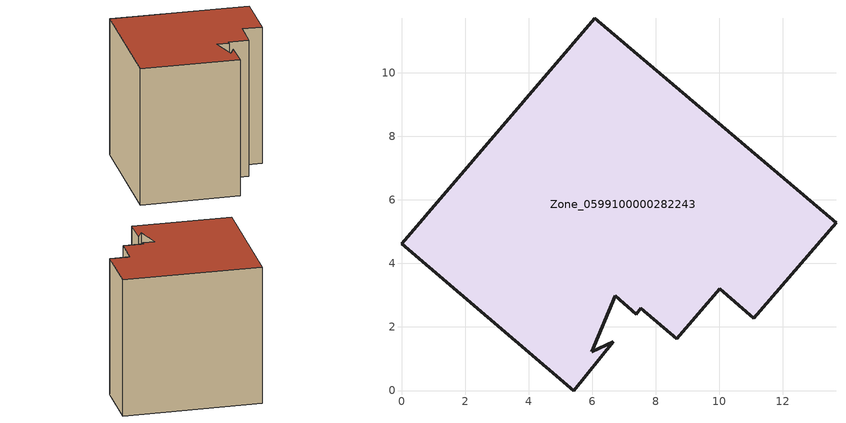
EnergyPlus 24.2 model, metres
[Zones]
Zone_0599100000282243
 floor ground (C_G): 7.54,2.59 7.38,2.4 6.72,2.98 5.99,1.23 6.67,1.53 5.43,0 0,4.62 6.08,11.71 13.67,5.27 11.09,2.27 10.02,3.21 8.66,1.62 z0
 wall outside (C_F): 13.67,5.27 6.08,11.71 0,4.62 5.43,0 6.67,1.53 5.99,1.23 6.72,2.98 7.38,2.4 7.54,2.59 8.66,1.62 10.02,3.21 11.09,2.27 13.67,5.27 z0:10.22
 roof outside (C_R): 7.38,2.4 7.54,2.59 8.66,1.62 10.02,3.21 11.09,2.27 13.67,5.27 6.08,11.71 0,4.62 5.43,0 6.67,1.53 5.99,1.23 6.72,2.98 z10.22
[BUILDING]
Pand.0599100000282243: North Axis=0; Terrain=City; Loads Convergence Tolerance Value=0.04; Temperature Convergence Tolerance Value=0.4; Solar Distribution=FullExterior; Maximum Number of Warmup Days=25; Minimum Number of Warmup Days=1
[Site:Location]
Rotterdam.The.Hague.AP_ZH_NLD Design_Conditions: Latitude=51.96; Longitude=4.45; Time Zone=1; Elevation=-4.5
[SITE:GROUNDTEMPERATURE:BUILDINGSURFACE]
18, 18, 18, 18, 18, 18, 18, 18, 18, 18, 18, 18
[MATERIAL] Thermal Absorptance=0.9; Solar Absorptance=0.7; Visible Absorptance=0.7
Name | Roughness | Thickness | Conductivity | Density | Specific Heat
G.TC.1946 | MediumSmooth | 0.15 | 1 | 540 | 1210
F.TC.1946 | Rough | 0.3 | 0.857143 | 1920 | 840
R.TC.1946 | MediumRough | 0.2 | 0.909091 | 1500 | 1000
[CONSTRUCTION]
C_G: G.TC.1946
C_F: F.TC.1946
C_R: R.TC.1946
[ZONE]
Zone_0599100000282243: Type=1; Multiplier=1; Ceiling Height=Autocalculate; Volume=Autocalculate; Floor Area=autocalculate; Part of Total Floor Area=Yes
[ZONEINFILTRATION:DESIGNFLOWRATE]
Infil_Zone_0599100000282243: Zone or ZoneList or Space or SpaceList=Zone_0599100000282243; Schedule=AlwaysOn; Design Flow Rate Calculation Method=Flow/Area; Flow Rate per Floor Area=0.003; Constant Term Coefficient=1; Temperature Term Coefficient=0; Velocity Term Coefficient=0; Velocity Squared Term Coefficient=0
[HVACTEMPLATE:ZONE:IDEALLOADSAIRSYSTEM]
Zone_0599100000282243: Maximum Heating Supply Air Temperature=50; Minimum Cooling Supply Air Temperature=13; Maximum Heating Supply Air Humidity Ratio=0.0156; Minimum Cooling Supply Air Humidity Ratio=0.0077; Heating Limit=NoLimit; Cooling Limit=NoLimit; Dehumidification Control Type=ConstantSensibleHeatRatio; Cooling Sensible Heat Ratio=0.7; Dehumidification Setpoint=60; Humidification Control Type=None; Humidification Setpoint=30; Outdoor Air Method=None; Outdoor Air Flow Rate per Person=0.00944; Outdoor Air Flow Rate per Zone Floor Area=0; Outdoor Air Flow Rate per Zone=0; Demand Controlled Ventilation Type=None; Outdoor Air Economizer Type=NoEconomizer; Heat Recovery Type=None; Sensible Heat Recovery Effectiveness=0.7; Latent Heat Recovery Effectiveness=0.65
[ZONECONTROL:THERMOSTAT]
ThermostatControl_Zone_0599100000282243: Zone or ZoneList=Zone_0599100000282243; Control Type Schedule=DualSetpointControlType; Control 1=Thermostat_Zone_0599100000282243; Temperature Difference Between Cutout And Setpoint=0
[THERMOSTATSETPOINT:DUALSETPOINT]
Thermostat_Zone_0599100000282243: Heating Setpoint Temperature Schedule=HeatingSetpoint_Zone_0599100000282243; Cooling Setpoint Temperature Schedule=CoolingSetpoint_Zone_0599100000282243
[SCHEDULE:COMPACT]
HeatingSetpoint_Zone_0599100000282243: Through: 12/31, For: AllDays, Until: 24:00, 21
CoolingSetpoint_Zone_0599100000282243: Through: 12/31, For: AllDays, Until: 24:00, 24
DualSetpointControlType: Through: 12/31, For: AllDays, Until: 24:00, 4
AlwaysOn: Through: 12/31, For: AllDays, Until: 24:00, 1
